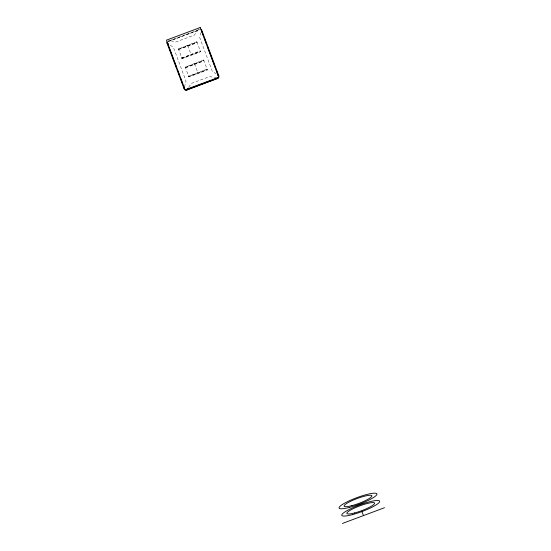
<?xml version="1.0" encoding="UTF-8"?>
<svg xmlns="http://www.w3.org/2000/svg" width="551" height="551" viewBox="0 0 551 551"><rect width="100%" height="100%" fill="white"/><g stroke="black" fill="none" stroke-linecap="round" stroke-linejoin="round"><path stroke-width="0.41" stroke-dasharray="2.75 2.07" d="M184.433 87.113L186.004 81.052L173.379 47.283L169.123 44.459M201.032 32.53L199.676 37.447L212.3 71.224L216.171 73.875M188.683 87.32L191.328 83.428L209.841 76.506L214.387 77.705M198.332 29.478L194.351 35.071L175.838 41.993L168.324 40.189M181.837 58.048L200.24 50.83M207.059 69.061L188.656 76.279L207.197 69.426M199.083 29.616L168.682 40.981A1.908 1.88 -20.5 0 0 167.876 41.552M178.455 49.005L196.969 42.083M178.593 49.37L197.106 42.448M178.676 49.583L197.189 42.668M181.775 57.876L182.195 57.717L182.505 58.544M182.271 57.924L181.851 58.082L200.378 51.195M181.926 58.289L182.347 58.131M182.002 58.482L200.516 51.56M185.274 67.236L203.787 60.314M185.411 67.601L203.925 60.679M185.494 67.821L204.001 60.899M188.587 76.107L189.007 75.948L189.317 76.775M188.745 76.52L189.165 76.362M188.814 76.713L207.328 69.791M187.712 45.533L191.114 54.645M194.524 63.764L197.933 72.877M181.982 57.793L182.291 58.626M188.8 76.024L189.11 76.858M168.234 41.842A1.501 1.481 -20.5 0 1 168.888 41.38L199.186 30.05A1.501 1.481 -20.5 0 1 199.985 29.968M168.151 41.621A1.501 1.481 -20.5 0 1 168.806 41.16L199.104 29.83A1.501 1.481 -20.5 0 1 199.91 29.747M196.831 41.718L178.428 48.929L182.085 58.702L200.598 51.78L196.831 41.718M203.65 59.949L185.246 67.16L188.897 76.933L207.41 70.011L203.65 59.949"/><path stroke-width="0.83" d="M201.039 29.134A2.245 2.211 -20.5 0 1 201.707 30.071L218.747 75.645A2.245 2.211 -20.5 0 1 217.418 78.504A300.261 52.138 -20.5 0 0 186.92 89.909A2.245 2.211 -20.5 0 1 184.041 88.621L184.433 87.113M187.801 88.615L186.92 89.909L217.418 78.504L215.145 77.905M187.698 89.248L202.052 83.883M203.643 83.291L210.819 80.604M214.008 79.413L216.398 78.517M342.419 523.45L384.495 507.719M166.891 41.904A2.245 2.211 -20.5 0 0 166.994 43.047L168.413 43.99M217.459 74.764L218.747 75.645M201.528 30.704L203.319 35.491M204.214 37.888L206.604 44.273M207.5 46.663L208.388 49.06M208.987 50.658L215.551 68.207M216.15 69.805L218.237 75.391M362.09 511.934L363.453 515.584M167.552 43.412L168.448 45.802M169.04 47.4L173.221 58.571M174.116 60.961L176.499 67.346M177.394 69.743L179.488 75.329M180.68 78.517L182.767 84.103M166.994 43.047L184.041 88.621M187.003 89.985A1.908 1.88 -20.5 0 1 185.122 89.682M218.533 76.19A1.908 1.88 -20.5 0 1 217.404 78.614M218.168 77.085A1.501 1.481 -20.5 0 1 217.197 78.221M186.899 89.551A1.501 1.481 -20.5 0 1 186.1 89.627M200.165 27.55L166.505 40.133L185.102 89.854L218.761 77.271L200.165 27.55M352.323 514.668A20.215 3.513 -20.5 0 0 379.653 501.196A20.215 3.513 -20.5 0 0 350.188 508.972A20.215 3.513 -20.5 0 0 352.323 514.668M354.562 512.96A14.822 2.576 -20.5 0 0 374.604 503.091A14.822 2.576 -20.5 0 0 352.998 508.787A14.822 2.576 -20.5 0 0 354.562 512.96M349.589 507.361A20.215 3.513 -20.5 0 0 376.925 493.896A20.215 3.513 -20.5 0 0 347.461 501.665A20.215 3.513 -20.5 0 0 349.589 507.361M351.827 505.653A14.822 2.576 -20.5 0 0 371.877 495.783A14.822 2.576 -20.5 0 0 350.271 501.479A14.822 2.576 -20.5 0 0 351.827 505.653"/></g></svg>
